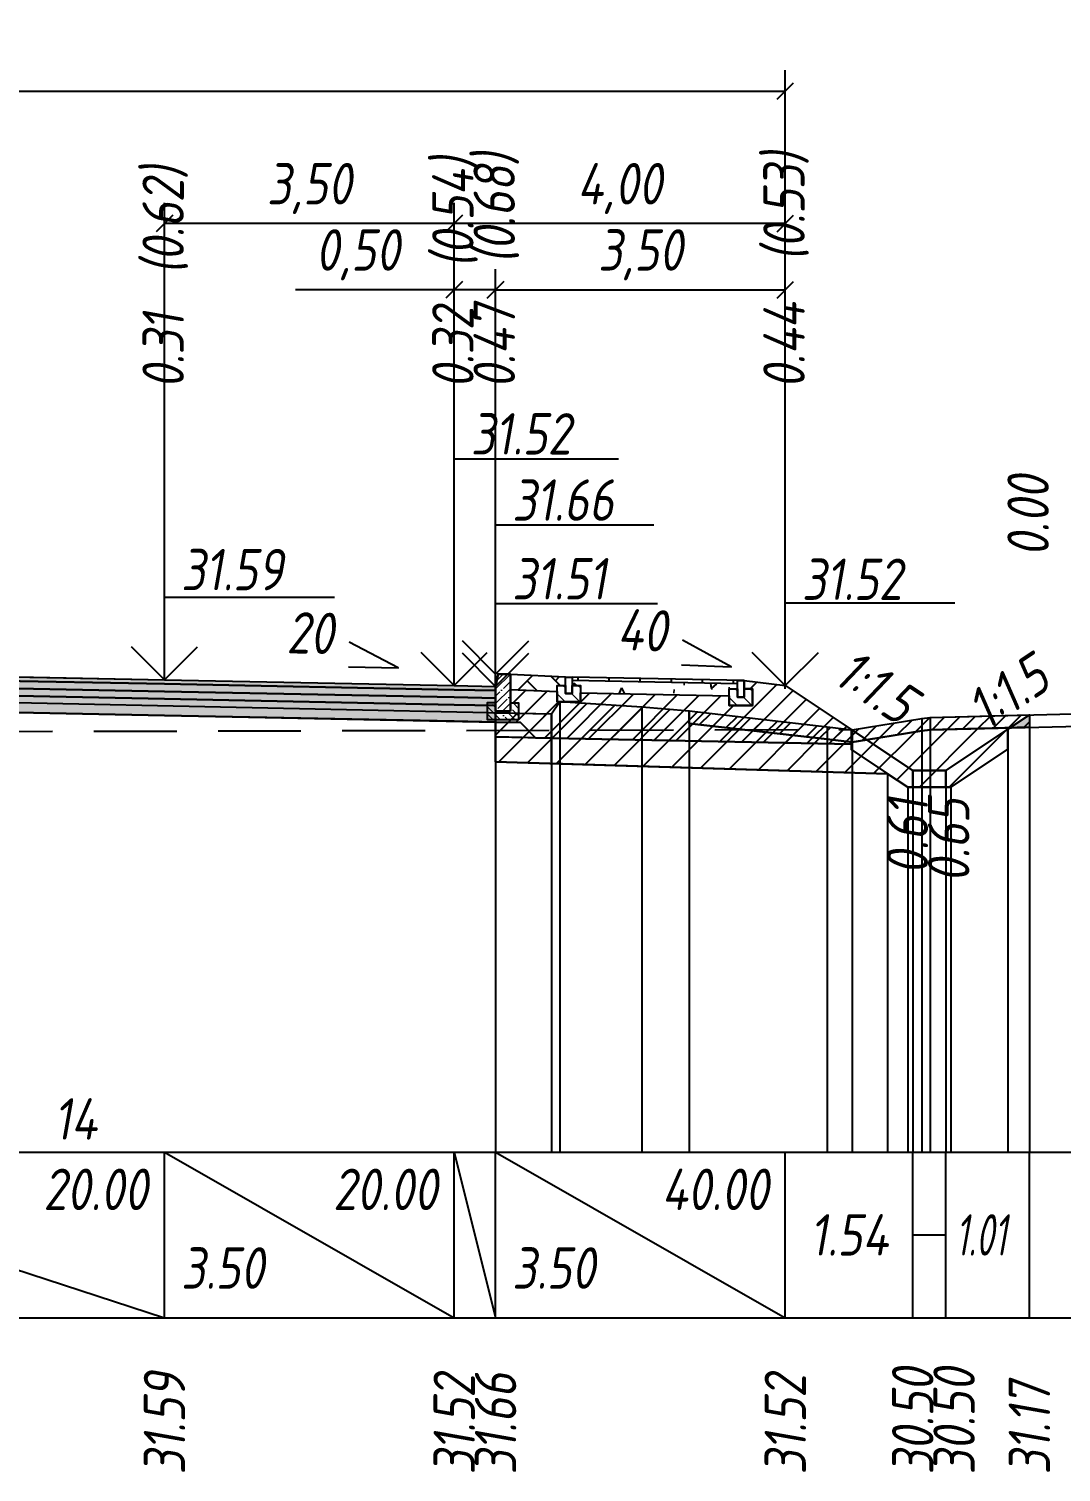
# Model space of a CAD drawing. Extents: x -717 to 1451, y -133302 to 233.
# Drawn here: x 214.4 to 276.8, y -109578.3 to -109491.2 of the extents above; entities that cross this region are included whole.
import ezdxf
from ezdxf.enums import TextEntityAlignment as Align

# ---------------------------------------------------------------- set-up
doc = ezdxf.new("R2010")
doc.units = 0
doc.linetypes.add('штриховая', pattern=[0.75, 0.5, -0.25])
for name, color, linetype in [('Интерполированный поперечник', 2, 'Continuous'), ('КОД_399', 252, 'Continuous'), ('Код_514', 1, 'Continuous'), ('Контур_0', 7, 'Continuous'), ('Контур_2660', 7, 'Continuous'), ('Контур_2665', 7, 'Continuous'), ('Контур_400', 7, 'Continuous'), ('Контур_508', 7, 'Continuous'), ('Контур_512', 7, 'Continuous'), ('Контур_513', 7, 'Continuous'), ('Красный поперечник', 1, 'Continuous'), ('Объём_2501', 7, 'Continuous'), ('Объём_2650', 7, 'Continuous'), ('Объём_2660', 7, 'Continuous'), ('Объём_2661', 7, 'Continuous'), ('Объём_2662', 7, 'Continuous'), ('Объём_2663', 7, 'Continuous'), ('Объём_2664', 7, 'Continuous'), ('Объём_2665', 7, 'Continuous'), ('Объём_2666', 7, 'Continuous'), ('Объём_2667', 7, 'Continuous'), ('Объём_2668', 7, 'Continuous'), ('Объём_2669', 7, 'Continuous'), ('Объём_2675', 7, 'Continuous'), ('Откосы', 7, 'Continuous'), ('Отметки покрытия', 7, 'Continuous'), ('Рабочие отметки', 7, 'Continuous'), ('Рабочие отметки доп.', 7, 'Continuous'), ('Слои выравнивания', 7, 'Continuous'), ('Таблица', 7, 'Continuous'), ('Уклоны проезжей части', 7, 'Continuous'), ('Черный поперечник', 3, 'Continuous')]:
    doc.layers.add(name, color=color, linetype=linetype)
for name, color, linetype, true_color in [('Контур_2540', 2, 'Continuous', 0xffff00), ('Контур_2562', 3, 'Continuous', 0x00ff00), ('Контур_2570', 7, 'Continuous', 0x80ff00), ('Контур_2583', 3, 'Continuous', 0x00ff00), ('Контур_2584', 3, 'Continuous', 0x00ff00), ('Контур_2725', 7, 'Continuous', 0x323232), ('Контур_2736', 4, 'Continuous', 0x00ffff), ('Контур_2737', 4, 'Continuous', 0x00ffff), ('Контур_2738', 4, 'Continuous', 0x00ffff), ('Контур_2739', 4, 'Continuous', 0x00ffff), ('Контур_2741', 4, 'Continuous', 0x00ffff), ('Контур_2742', 4, 'Continuous', 0x00ffff), ('Контур_2743', 4, 'Continuous', 0x00ffff), ('Контур_2744', 7, 'Continuous', 0xa4ffff), ('Контур_2745', 7, 'Continuous', 0xa4ffff), ('Контур_2747', 4, 'Continuous', 0x00ffff), ('Контур_2748', 4, 'Continuous', 0x00ffff), ('Контур_2749', 4, 'Continuous', 0x00ffff), ('Контур_2750', 4, 'Continuous', 0x00ffff), ('Контур_2751', 4, 'Continuous', 0x00ffff), ('Контур_2752', 4, 'Continuous', 0x00ffff), ('Контур_2760', 7, 'Continuous', 0x323232), ('Контур_2761', 7, 'Continuous', 0x323232), ('Контур_2762', 7, 'Continuous', 0x323232), ('Контур_2763', 7, 'Continuous', 0x323232), ('Контур_402', 7, 'Continuous', 0xff6464), ('Контур_703', 4, 'Continuous', 0x00ffff), ('Контур_705', 4, 'Continuous', 0x00ffff), ('Контур_707', 4, 'Continuous', 0x00ffff), ('Контур_720', 131, 'Continuous', 0xaaffff), ('Объём_2520', 7, 'Continuous', 0x80ffff), ('Объём_2540', 2, 'Continuous', 0xffff00), ('Объём_2562', 3, 'Continuous', 0x00ff00), ('Объём_2563', 7, 'Continuous', 0xff8000), ('Объём_2570', 7, 'Continuous', 0x80ff00), ('Объём_2583', 3, 'Continuous', 0x00ff00), ('Объём_2584', 3, 'Continuous', 0x00ff00), ('Объём_2594', 3, 'Continuous', 0x00ff00), ('Объём_2598', 3, 'Continuous', 0x00ff00), ('Объём_2600', 7, 'Continuous', 0x808000), ('Объём_2746', 2, 'Continuous', 0xffff00)]:
    doc.layers.add(name, color=color, linetype=linetype, true_color=true_color)
doc.styles.get("Standard").update_dxf_attribs({"font": 'txt', "height": 2.5})
doc.styles.add('М', font='romand.shx', dxfattribs={"width": 0.8, "oblique": 10, "height": 2.5})
doc.dimstyles.new('ISO-25', dxfattribs={"dimtxt": 2.5, "dimasz": 2.5, "dimexe": 1.25, "dimexo": 0.625, "dimtad": 1, "dimtxsty": 'Standard', "dimcen": 2.5, "dimadec": 0, "dimazin": 0, "dimtfac": 1, "dimtmove": 0, "dimatfit": 3, "dimfxl": 1, "dimarcsym": 0})

# ---------------------------------------------------------------- blocks, each defined once
blk = doc.blocks.new('_Oblique')
at = {"color": 0, "linetype": 'ByBlock', "lineweight": -2}
blk.add_line((-0.5, -0.5), (0.5, 0.5), dxfattribs=at)
blk = doc.blocks.new('*D3567')
at = {"color": 0, "lineweight": -2, "transparency": 16777216}
for p, q in [((242.617, -109530.322), (242.617, -109505.682)), ((260.117, -109530.272), (260.117, -109505.682)), ((242.617, -109506.932), (260.117, -109506.932))]:
    blk.add_line(p, q, dxfattribs=at)
at = {"layer": 'Defpoints', "color": 0, "transparency": 16777216}
for p in [(260.117, -109506.932), (242.617, -109530.947), (260.117, -109530.897)]:
    blk.add_point(p, dxfattribs=at)
at = {"color": 0, "lineweight": -2, "transparency": 16777216, "rotation": 180}
blk.add_blockref('_Oblique', (242.617, -109506.932), dxfattribs=at)
at = {"color": 0, "lineweight": -2, "transparency": 16777216}
blk.add_blockref('_Oblique', (260.117, -109506.932), dxfattribs=at)
at = {"color": 0, "transparency": 16777216, "insert": (251.367, -109504.819), "char_height": 2.5, "width": 9.58333, "attachment_point": 5, "style": 'М'}
blk.add_mtext('3,50', dxfattribs=at)
blk = doc.blocks.new('*D3569')
at = {"color": 0, "lineweight": -2, "transparency": 16777216}
for p, q in [((240.117, -109530.272), (240.117, -109505.682)), ((242.617, -109530.322), (242.617, -109505.682)), ((240.117, -109506.932), (230.53, -109506.932)), ((242.617, -109506.932), (240.117, -109506.932))]:
    blk.add_line(p, q, dxfattribs=at)
at = {"layer": 'Defpoints', "color": 0, "transparency": 16777216}
for p in [(242.617, -109506.932), (240.117, -109530.897), (242.617, -109530.947)]:
    blk.add_point(p, dxfattribs=at)
at = {"color": 0, "lineweight": -2, "transparency": 16777216, "rotation": 180}
blk.add_blockref('_Oblique', (240.117, -109506.932), dxfattribs=at)
at = {"color": 0, "lineweight": -2, "transparency": 16777216}
blk.add_blockref('_Oblique', (242.617, -109506.932), dxfattribs=at)
at = {"color": 0, "transparency": 16777216, "insert": (234.292, -109504.819), "char_height": 2.5, "width": 9.16667, "attachment_point": 5, "style": 'М'}
blk.add_mtext('0,50', dxfattribs=at)
blk = doc.blocks.new('*D3571')
at = {"color": 0, "lineweight": -2, "transparency": 16777216}
for p, q in [((222.617, -109529.922), (222.617, -109501.682)), ((240.117, -109530.272), (240.117, -109501.682)), ((240.117, -109502.932), (222.617, -109502.932))]:
    blk.add_line(p, q, dxfattribs=at)
at = {"layer": 'Defpoints', "color": 0, "transparency": 16777216}
for p in [(222.617, -109502.932), (222.617, -109530.547), (240.117, -109530.897)]:
    blk.add_point(p, dxfattribs=at)
at = {"color": 0, "lineweight": -2, "transparency": 16777216, "rotation": 180}
blk.add_blockref('_Oblique', (222.617, -109502.932), dxfattribs=at)
at = {"color": 0, "lineweight": -2, "transparency": 16777216}
blk.add_blockref('_Oblique', (240.117, -109502.932), dxfattribs=at)
at = {"color": 0, "transparency": 16777216, "insert": (231.367, -109500.819), "char_height": 2.5, "width": 9.58333, "attachment_point": 5, "style": 'М'}
blk.add_mtext('3,50', dxfattribs=at)
blk = doc.blocks.new('*D3572')
at = {"color": 0, "lineweight": -2, "transparency": 16777216}
for p, q in [((240.117, -109530.272), (240.117, -109501.682)), ((260.117, -109531.022), (260.117, -109501.682)), ((260.117, -109502.932), (240.117, -109502.932))]:
    blk.add_line(p, q, dxfattribs=at)
at = {"layer": 'Defpoints', "color": 0, "transparency": 16777216}
for p in [(240.117, -109502.932), (240.117, -109530.897), (260.117, -109531.647)]:
    blk.add_point(p, dxfattribs=at)
at = {"color": 0, "lineweight": -2, "transparency": 16777216, "rotation": 180}
blk.add_blockref('_Oblique', (240.117, -109502.932), dxfattribs=at)
at = {"color": 0, "lineweight": -2, "transparency": 16777216}
blk.add_blockref('_Oblique', (260.117, -109502.932), dxfattribs=at)
at = {"color": 0, "transparency": 16777216, "insert": (250.117, -109500.819), "char_height": 2.5, "width": 9.16667, "attachment_point": 5, "style": 'М'}
blk.add_mtext('4,00', dxfattribs=at)
blk = doc.blocks.new('*D3574')
at = {"color": 0, "lineweight": -2, "transparency": 16777216}
for p, q in [((111.95, -109531.256), (111.95, -109493.682)), ((260.117, -109531.022), (260.117, -109493.682)), ((111.95, -109494.932), (260.117, -109494.932))]:
    blk.add_line(p, q, dxfattribs=at)
at = {"layer": 'Defpoints', "color": 0, "transparency": 16777216}
for p in [(260.117, -109494.932), (260.117, -109531.647), (111.95, -109531.881)]:
    blk.add_point(p, dxfattribs=at)
at = {"color": 0, "lineweight": -2, "transparency": 16777216, "rotation": 180}
blk.add_blockref('_Oblique', (111.95, -109494.932), dxfattribs=at)
at = {"color": 0, "lineweight": -2, "transparency": 16777216}
blk.add_blockref('_Oblique', (260.117, -109494.932), dxfattribs=at)
at = {"color": 0, "transparency": 16777216, "insert": (186.033, -109492.819), "char_height": 2.5, "width": 12.5, "attachment_point": 5, "style": 'М'}
blk.add_mtext('29,63', dxfattribs=at)
blk = doc.blocks.new('БР100.30.18')
at = {"linetype": 'Continuous', "lineweight": 13}
h = blk.add_hatch(dxfattribs=at)
h.set_pattern_fill('ANSI35', scale=5)
h.set_pattern_definition([(45, (-1504.996, -4799.2297), (-0.88388348, 0.88388348), []), (45, (-1504.1121, -4799.2297), (-0.88388348, 0.88388348), [1.5625, -0.3125, 0, -0.3125])])
h.paths.add_polyline_path([(0.3, 3.47), (1.8, 3.47), (1.8, -1.03), (0, -1.03), (0, 1.97)])
h = blk.add_hatch(dxfattribs=at)
h.set_pattern_fill('ANSI35', scale=5, angle=90)
h.set_pattern_definition([(135, (-1504.996, -4800.7297), (-0.88388348, -0.88388348), []), (135, (-1504.996, -4799.8458), (-0.88388348, -0.88388348), [1.5625, -0.3125, 0, -0.3125])])
h.paths.add_polyline_path([(-1, -0.03), (0, -0.03), (0, -1.03), (1.8, -1.03), (1.8, -0.03), (2.8, -0.03), (2.8, -2.03), (-1, -2.03)])
at = {"color": 7, "lineweight": 30}
blk.add_lwpolyline([(1.8, -1.03), (0, -1.03), (0, 1.97), (0.3, 3.47), (1.8, 3.47)], close=True, dxfattribs=at)
at = {"linetype": 'Continuous'}
blk.add_lwpolyline([(0, -0.03), (-1, -0.03), (-1, -2.03), (2.8, -2.03), (2.8, -0.03), (1.8, -0.03)], dxfattribs=at)

msp = doc.modelspace()

# ---------------------------------------------------------------- hatches: boundary and pattern name
at = {"linetype": 'Continuous'}
h = msp.add_hatch(dxfattribs=at)
h.set_pattern_fill('AR-HBONE', color=253, scale=0.3)
h.set_pattern_definition([(45, (-52.4552, -115336.169), (0, 1.69705627), [3.6, -1.2]), (135, (-51.6067, -115335.3204), (1e-16, 1.69705627), [3.6, -1.2])])
h.paths.add_polyline_path([(247.238, -109530.32), (247.238, -109531.32), (247.238, -109531.32)])
h.paths.add_polyline_path([(243.517, -109530.171), (246.838, -109530.32), (246.838, -109530.82), (246.338, -109530.82), (246.338, -109531.198), (243.516, -109531.072)])
at = {"linetype": 'Continuous', "lineweight": 13}
h = msp.add_hatch(dxfattribs=at)
h.set_pattern_fill('ANSI35', scale=5, angle=90)
h.set_pattern_definition([(135, (-1620.846, -43802.6914), (-0.883883476, -0.883883476), []), (135, (-1620.846, -43801.8075), (-0.883883476, -0.883883476), [1.5625, -0.3125, 0, -0.3125])])
h.paths.add_polyline_path([(246.338, -109530.82), (246.837, -109530.82), (246.838, -109531.32), (247.238, -109531.32), (247.238, -109530.82), (247.738, -109530.82), (247.738, -109531.82), (246.338, -109531.82)])
at = {"linetype": 'Continuous'}
h = msp.add_hatch(dxfattribs=at)
h.set_pattern_fill('ANSI31', color=256, scale=15, angle=45, style=0)
h.set_pattern_definition([(90, (-1664.8914, -114483.9505), (-1.875, 3e-16), [])])
h.paths.add_polyline_path([(257.233, -109530.526), (247.238, -109530.32), (247.238, -109530.52), (257.233, -109530.718)])
at = {"linetype": 'Continuous', "lineweight": 13}
h = msp.add_hatch(dxfattribs=at)
h.set_pattern_fill('ANSI35', scale=5, angle=90)
h.set_pattern_definition([(135, (-1610.4505, -43802.8975), (-0.883883476, -0.883883476), []), (135, (-1610.4505, -43802.0136), (-0.883883476, -0.883883476), [1.5625, -0.3125, 0, -0.3125])])
h.paths.add_polyline_path([(256.733, -109531.026), (257.233, -109531.026), (257.233, -109531.526), (257.633, -109531.526), (257.633, -109531.026), (258.133, -109531.026), (258.133, -109532.026), (256.733, -109532.026)])
at = {"transparency": 33554681}
h = msp.add_hatch(dxfattribs=at)
h.set_pattern_fill('ANGLE', color=256)
h.set_pattern_definition([(0, (0, 0), (0, 6.985), [5.08, -1.905]), (90, (0, 0), (-6.985, 4e-16), [5.08, -1.905])])
h.paths.add_polyline_path([(118.372, -109537.326), (116.961, -109538.785), (113.417, -109536.273), (119.492, -109536.091)])
h.paths.add_polyline_path([(273.691, -109533.38), (274.86, -109532.601), (274.86, -109533.351)])
at = {"layer": 'КОД_399'}
h = msp.add_hatch(dxfattribs=at)
h.set_pattern_fill('AR-CONC', scale=0.7, angle=45, style=0)
h.set_pattern_definition([(95, (-1664.9734, -114484.0397), (3.860864, 3.2396496), [0.525, -5.775]), (40, (-1664.9734, -114484.0397), (-4.409945, 3.036377), [0.42, -4.62]), (145.45144, (-1664.6517, -114483.7697), (-0.549081, 6.2760265), [0.4461813, -4.907995]), (91.1842, (-1665.9634, -114483.05), (6.101854, 4.4632964), [0.7875, -8.6625]), (141.63564, (-1665.455, -114482.678), (-0.1953, 9.447982), [0.669272, -7.361996]), (36.18416, (-1665.963, -114483.05), (-0.1953, 9.447982), [0.63, -6.93]), (66, (-1665.221, -114482.8022), (4.947401, 0.9616773), [0.525, -5.775]), (11, (-1665.221, -114482.802), (-2.38496, 4.793659), [0.42, -4.62]), (116.45144, (-1664.8086, -114482.722), (2.562441, 5.7553363), [0.4461813, -4.907995]), (82.5, (-1664.9734, -114484.0397), (-1.5875523, 1.7079287), [0, -4.564, 0, -4.69, 0, -4.6375]), (52.5, (-1664.9734, -114484.0397), (-0.6501106, 3.2543661), [0, -2.674, 0, -4.459, 0, -1.7675]), (12.5, (-1666.0772, -114485.1435), (2.7539272, 2.5306453), [0, -1.75, 0, -5.46, 0, -7.245]), (2.5, (-1666.5722, -114485.6384), (2.3911299, 3.3821186), [0, -2.275, 0, -3.626, 0, -5.145])])
h.paths.add_polyline_path([(256.733, -109531.026), (257.233, -109531.026), (257.233, -109530.718), (247.238, -109530.52), (247.238, -109530.82), (247.738, -109530.82), (247.738, -109531.28), (256.733, -109531.458)])
at = {"layer": 'Объём_2563'}
h = msp.add_hatch(dxfattribs=at)
h.set_pattern_fill('ANSI31', color=256, scale=0.3)
h.paths.add_polyline_path([(127.031, -109534.216), (110.909, -109534.539), (111.95, -109531.068), (114.433, -109530.759), (114.433, -109531.259), (113.933, -109531.259), (113.933, -109532.259), (115.333, -109532.259), (115.333, -109531.691), (124.329, -109531.513), (124.329, -109532.053), (125.729, -109532.053), (125.729, -109531.431), (128.55, -109531.305), (128.551, -109532.119), (128.051, -109532.119), (128.052, -109533.119), (129.45, -109533.118), (129.45, -109533.268), (127.95, -109533.298)])
h.paths.add_polyline_path([(264.091, -109534.364), (245.035, -109533.983), (244.117, -109533.065), (242.617, -109533.035), (242.617, -109532.885), (244.015, -109532.886), (244.016, -109531.886), (243.516, -109531.886), (243.516, -109531.072), (246.338, -109531.198), (246.338, -109531.82), (247.738, -109531.82), (247.738, -109531.28), (256.733, -109531.458), (256.733, -109532.026), (258.133, -109532.026), (258.133, -109531.026), (257.633, -109531.026), (257.633, -109530.526), (260.117, -109530.835), (264.091, -109533.484)])
at = {"layer": 'Объём_2570'}
h = msp.add_hatch(dxfattribs=at)
h.set_pattern_fill('ANSI31', color=256, scale=0.2)
h.paths.add_polyline_path([(130.742, -109532.872), (128.059, -109533.551), (120.857, -109534.585), (118.372, -109537.326), (116.961, -109538.785), (113.098, -109536.047), (111.21, -109534.619), (105, -109531.182), (105, -109530.432), (111.21, -109533.869), (113.098, -109535.297), (116.961, -109538.035), (118.372, -109536.576), (120.857, -109533.835), (128.059, -109532.801), (130.742, -109532.122)])
h.paths.add_polyline_path([(274.86, -109533.351), (268.866, -109533.5), (268.367, -109533.57), (264.157, -109534.254), (262.637, -109534.064), (254.306, -109533.113), (254.306, -109532.363), (262.637, -109533.314), (264.157, -109533.504), (268.367, -109532.82), (268.866, -109532.75), (274.86, -109532.601)])
at = {"layer": 'Объём_2600'}
h = msp.add_hatch(dxfattribs=at)
h.set_pattern_fill('ANSI31', color=6, scale=0.4)
h.paths.add_polyline_path([(128.059, -109533.551), (130.742, -109532.872), (130.742, -109532.122), (134.58, -109532.019), (140.545, -109531.585), (141.045, -109532.335), (141.045, -109535.444), (119.492, -109536.091), (120.857, -109534.585)])
h.paths.add_polyline_path([(111.21, -109534.619), (113.098, -109536.047), (113.417, -109536.273), (110.361, -109536.365), (106.78, -109536.365), (105.27, -109531.332)])
h.paths.add_polyline_path([(273.563, -109533.466), (273.563, -109534.668), (270.116, -109536.966), (267.51, -109536.966), (266.29, -109536.152), (242.617, -109535.442), (242.617, -109532.469), (246, -109532.539), (246.5, -109531.789), (251.448, -109532.121), (254.306, -109532.363), (254.306, -109533.113), (262.637, -109534.064), (264.157, -109534.254), (268.367, -109533.57), (268.866, -109533.5), (273.691, -109533.38)])
h = msp.add_hatch(dxfattribs=at)
h.set_pattern_fill('HONEY', color=5, scale=0.3)
h.paths.add_polyline_path([(118.372, -109537.326), (116.961, -109538.785), (113.417, -109536.273), (119.492, -109536.091)])
h.paths.add_polyline_path([(273.691, -109533.38), (274.86, -109532.601), (274.86, -109533.351)])
at = {"layer": 'Слои выравнивания'}
for color, points in [(2, [(191.867, -109529.87), (192.45, -109529.881), (211.709, -109530.267), (222.617, -109530.485), (240.117, -109530.835), (242.617, -109530.885), (242.617, -109531.135), (240.117, -109531.085), (222.617, -109530.735), (211.709, -109530.517), (192.45, -109530.131), (191.867, -109530.12)]), (3, [(191.867, -109530.12), (192.45, -109530.131), (211.709, -109530.517), (222.617, -109530.735), (240.117, -109531.085), (242.617, -109531.135), (242.617, -109531.585), (240.117, -109531.535), (222.617, -109531.185), (211.709, -109530.967), (192.45, -109530.581), (191.867, -109530.57)]), (4, [(191.867, -109530.57), (192.45, -109530.581), (211.709, -109530.967), (222.617, -109531.185), (240.117, -109531.535), (242.617, -109531.585), (242.617, -109532.035), (240.117, -109531.985), (222.617, -109531.635), (211.709, -109531.417), (192.45, -109531.031), (191.867, -109531.02)]), (5, [(191.867, -109531.02), (192.45, -109531.031), (211.709, -109531.417), (222.617, -109531.635), (240.117, -109531.985), (242.617, -109532.035), (242.617, -109533.035), (240.117, -109532.985), (222.617, -109532.635), (211.709, -109532.417), (192.45, -109532.031), (191.867, -109532.02)])]:
    msp.add_hatch(color=color, dxfattribs=at).paths.add_polyline_path(points)

# ---------------------------------------------------------------- linework, layer by layer
for points in [[(246.838, -109530.32), (243.517, -109530.171), (243.516, -109531.072), (246.338, -109531.198), (246.338, -109530.82), (246.838, -109530.82), (246.838, -109530.32)], [(247.238, -109530.82), (247.738, -109530.82), (247.738, -109531.82), (246.338, -109531.82), (246.338, -109530.82), (246.838, -109530.82), (246.838, -109531.32), (247.238, -109531.32), (247.238, -109530.82)], [(246.838, -109530.32), (247.238, -109530.32), (247.238, -109531.32), (246.838, -109531.32), (246.838, -109530.32)], [(257.633, -109530.526), (247.238, -109530.32)], [(257.233, -109530.718), (247.238, -109530.52)], [(257.233, -109530.526), (257.633, -109530.526), (257.633, -109531.526), (257.233, -109531.526), (257.233, -109530.526)], [(247.738, -109531.28), (256.733, -109531.458)], [(257.633, -109531.026), (258.133, -109531.026), (258.133, -109532.026), (256.733, -109532.026), (256.733, -109531.026), (257.233, -109531.026), (257.233, -109531.526), (257.633, -109531.526), (257.633, -109531.026)]]:
    msp.add_lwpolyline(points)
at = {"layer": 'Интерполированный поперечник', "linetype": 'штриховая', "ltscale": 10, "flags": 128}
msp.add_lwpolyline([(120.858, -109533.81), (264.161, -109533.484)], dxfattribs=at)
at = {"layer": 'Код_514'}
for p, q in [((191.867, -109559), (222.617, -109569)), ((222.617, -109569), (222.617, -109559)), ((222.617, -109559), (240.117, -109569)), ((240.117, -109569), (240.117, -109559)), ((240.117, -109559), (242.617, -109569)), ((242.617, -109569), (242.617, -109559)), ((242.617, -109569), (242.617, -109559)), ((242.617, -109559), (260.117, -109569)), ((260.117, -109569), (260.117, -109559)), ((267.813, -109569), (267.813, -109559)), ((269.813, -109569), (269.813, -109559)), ((274.86, -109569), (274.86, -109559)), ((267.813, -109564), (269.813, -109564))]:
    msp.add_line(p, q, dxfattribs=at)
at = {"layer": 'Контур_0', "flags": 128}
for points in [[(260.117, -109530.835), (264.091, -109533.484), (264.091, -109533.484), (264.091, -109533.484), (264.091, -109533.484), (264.091, -109533.484), (264.091, -109533.484), (264.091, -109533.484), (264.091, -109533.484), (264.091, -109533.484), (264.091, -109533.484), (264.091, -109533.484), (264.091, -109533.484), (264.091, -109533.484), (264.091, -109533.484), (267.813, -109535.966)], [(260.117, -109530.835), (264.091, -109533.484), (264.091, -109533.484), (264.091, -109533.484), (264.091, -109533.484), (264.091, -109533.484), (264.091, -109533.484), (264.091, -109533.484), (264.091, -109533.484), (264.091, -109533.484), (264.091, -109533.484), (264.091, -109533.484), (264.091, -109533.484), (264.091, -109533.484), (264.091, -109533.484), (267.813, -109535.966), (269.813, -109535.966), (274.86, -109532.601), (274.86, -109532.601), (274.86, -109532.601), (274.86, -109532.601), (274.86, -109532.601), (274.86, -109532.601), (274.86, -109532.601), (274.86, -109532.601), (274.86, -109532.601), (274.86, -109532.601), (274.86, -109532.601), (274.86, -109532.601), (274.86, -109532.601)]]:
    msp.add_lwpolyline(points, dxfattribs=at)
at = {"layer": 'Контур_0', "color": 250, "flags": 128}
for points in [[(242.617, -109533.935), (242.617, -109533.035), (244.117, -109533.065), (245.035, -109533.983), (242.617, -109533.935), (242.617, -109533.935)], [(242.617, -109533.035), (244.117, -109533.065), (245.035, -109533.983), (264.091, -109534.364)]]:
    msp.add_lwpolyline(points, dxfattribs=at)
at = {"layer": 'Контур_2540', "flags": 128}
msp.add_lwpolyline([(264.091, -109534.686), (266.29, -109536.152), (242.617, -109535.442), (242.617, -109533.935), (264.091, -109534.364), (264.091, -109534.686), (264.091, -109534.686)], dxfattribs=at)
at = {"layer": 'Контур_2562', "flags": 128}
msp.add_lwpolyline([(260.117, -109530.835), (260.117, -109530.835), (260.117, -109530.835), (260.117, -109530.835), (260.117, -109530.835)], dxfattribs=at)
at = {"layer": 'Контур_2570', "flags": 128}
msp.add_lwpolyline([(141.045, -109532.335), (191.867, -109531.396), (192.45, -109531.385), (211.709, -109531.822), (246, -109532.539), (246.5, -109531.789), (251.448, -109532.121), (254.306, -109532.363), (254.306, -109533.113), (262.637, -109534.064), (264.157, -109534.254), (264.157, -109534.254), (268.367, -109533.57), (268.866, -109533.5), (286.072, -109533.073)], dxfattribs=at)
at = {"layer": 'Контур_2583', "flags": 128}
for points in [[(267.813, -109535.966), (264.091, -109533.484), (264.091, -109534.686), (267.51, -109536.966), (267.813, -109536.966), (267.813, -109535.966)], [(273.563, -109534.668), (273.563, -109533.466), (269.813, -109535.966), (269.813, -109536.966), (270.116, -109536.966), (273.563, -109534.668)]]:
    msp.add_lwpolyline(points, dxfattribs=at)
at = {"layer": 'Контур_2584', "flags": 128}
msp.add_lwpolyline([(267.813, -109535.966), (267.813, -109536.966), (269.813, -109536.966), (269.813, -109535.966), (267.813, -109535.966)], dxfattribs=at)
at = {"layer": 'Контур_2660', "flags": 128}
msp.add_lwpolyline([(242.617, -109535.442), (266.29, -109536.152)], dxfattribs=at)
at = {"layer": 'Контур_2665', "flags": 128}
msp.add_lwpolyline([(260.117, -109530.835), (260.117, -109530.835)], dxfattribs=at)
at = {"layer": 'Контур_2725', "flags": 128}
msp.add_lwpolyline([(141.045, -109533.036), (143.617, -109532.985), (161.117, -109532.635), (191.867, -109532.02), (192.45, -109532.031), (211.709, -109532.417), (222.617, -109532.635), (240.117, -109532.985), (242.617, -109533.035)], dxfattribs=at)
at = {"layer": 'Контур_2736', "flags": 128}
for points in [[(260.117, -109530.835), (264.091, -109533.484)], [(264.091, -109533.484), (267.813, -109535.966)]]:
    msp.add_lwpolyline(points, dxfattribs=at)
at = {"layer": 'Контур_2737', "flags": 128}
msp.add_lwpolyline([(264.091, -109533.484), (264.091, -109533.484)], dxfattribs=at)
at = {"layer": 'Контур_2738', "flags": 128}
msp.add_lwpolyline([(264.091, -109533.484), (264.091, -109533.484)], dxfattribs=at)
at = {"layer": 'Контур_2739', "flags": 128}
msp.add_lwpolyline([(264.091, -109533.484), (264.091, -109533.484)], dxfattribs=at)
at = {"layer": 'Контур_2741', "flags": 128}
msp.add_lwpolyline([(274.86, -109532.601), (274.86, -109532.601)], dxfattribs=at)
at = {"layer": 'Контур_2742', "flags": 128}
msp.add_lwpolyline([(274.86, -109532.601), (274.86, -109532.601)], dxfattribs=at)
at = {"layer": 'Контур_2743', "flags": 128}
msp.add_lwpolyline([(274.86, -109532.601), (274.86, -109532.601)], dxfattribs=at)
at = {"layer": 'Контур_2744', "flags": 128}
msp.add_lwpolyline([(274.86, -109532.601), (274.86, -109532.601)], dxfattribs=at)
msp.add_lwpolyline([(274.86, -109532.601), (274.86, -109532.601)], dxfattribs=at)
msp.add_lwpolyline([(274.86, -109532.601), (274.86, -109532.601)], dxfattribs=at)
msp.add_lwpolyline([(274.86, -109532.601), (274.86, -109532.601)], dxfattribs=at)
msp.add_lwpolyline([(274.86, -109532.601), (274.86, -109532.601)], dxfattribs=at)
msp.add_lwpolyline([(274.86, -109532.601), (274.86, -109532.601)], dxfattribs=at)
at = {"layer": 'Контур_2745', "flags": 128}
msp.add_lwpolyline([(264.091, -109533.484), (264.091, -109533.484)], dxfattribs=at)
msp.add_lwpolyline([(264.091, -109533.484), (264.091, -109533.484)], dxfattribs=at)
msp.add_lwpolyline([(264.091, -109533.484), (264.091, -109533.484)], dxfattribs=at)
msp.add_lwpolyline([(264.091, -109533.484), (264.091, -109533.484)], dxfattribs=at)
msp.add_lwpolyline([(264.091, -109533.484), (264.091, -109533.484)], dxfattribs=at)
msp.add_lwpolyline([(264.091, -109533.484), (264.091, -109533.484)], dxfattribs=at)
at = {"layer": 'Контур_2747', "flags": 128}
msp.add_lwpolyline([(264.091, -109533.484), (264.091, -109533.484)], dxfattribs=at)
at = {"layer": 'Контур_2748', "flags": 128}
msp.add_lwpolyline([(264.091, -109533.484), (264.091, -109533.484)], dxfattribs=at)
at = {"layer": 'Контур_2749', "flags": 128}
msp.add_lwpolyline([(264.091, -109533.484), (264.091, -109533.484)], dxfattribs=at)
at = {"layer": 'Контур_2750', "flags": 128}
msp.add_lwpolyline([(274.86, -109532.601), (274.86, -109532.601)], dxfattribs=at)
at = {"layer": 'Контур_2751', "flags": 128}
msp.add_lwpolyline([(274.86, -109532.601), (274.86, -109532.601)], dxfattribs=at)
at = {"layer": 'Контур_2752', "flags": 128}
msp.add_lwpolyline([(274.86, -109532.601), (274.86, -109532.601)], dxfattribs=at)
at = {"layer": 'Контур_2760', "flags": 128}
msp.add_lwpolyline([(141.045, -109530.886), (143.617, -109530.835), (161.117, -109530.485), (191.867, -109529.87), (192.45, -109529.881), (211.709, -109530.267), (222.617, -109530.485), (240.117, -109530.835), (242.617, -109530.885)], dxfattribs=at)
at = {"layer": 'Контур_2761', "flags": 128}
msp.add_lwpolyline([(141.045, -109531.136), (143.617, -109531.085), (161.117, -109530.735), (191.867, -109530.12), (192.45, -109530.131), (211.709, -109530.517), (222.617, -109530.735), (240.117, -109531.085), (242.617, -109531.135)], dxfattribs=at)
at = {"layer": 'Контур_2762', "flags": 128}
msp.add_lwpolyline([(141.045, -109531.586), (143.617, -109531.535), (161.117, -109531.185), (191.867, -109530.57), (192.45, -109530.581), (211.709, -109530.967), (222.617, -109531.185), (240.117, -109531.535), (242.617, -109531.585)], dxfattribs=at)
at = {"layer": 'Контур_2763', "flags": 128}
msp.add_lwpolyline([(141.045, -109532.036), (143.617, -109531.985), (161.117, -109531.635), (191.867, -109531.02), (192.45, -109531.031), (211.709, -109531.417), (222.617, -109531.635), (240.117, -109531.985), (242.617, -109532.035)], dxfattribs=at)
at = {"layer": 'Контур_400', "flags": 128}
msp.add_lwpolyline([(191.867, -109529.87), (222.617, -109530.485), (240.117, -109530.835), (240.117, -109530.835), (240.117, -109530.835), (240.117, -109530.835), (240.117, -109530.835), (240.117, -109530.835), (242.617, -109530.885)], dxfattribs=at)
at = {"layer": 'Контур_402', "flags": 128}
msp.add_lwpolyline([(110.361, -109536.365), (141.045, -109535.444), (141.045, -109533.036), (191.867, -109532.02), (242.617, -109533.035), (242.617, -109535.442), (266.29, -109536.152)], dxfattribs=at)
at = {"layer": 'Контур_508', "flags": 128}
msp.add_lwpolyline([(105, -109530.432), (106.82, -109536.5), (106.82, -109539.98), (106.826, -109540), (107.57, -109540), (109.57, -109540), (110.314, -109540), (110.32, -109539.98), (110.32, -109536.5), (110.361, -109536.365), (141.045, -109535.444), (141.045, -109533.036), (191.867, -109532.02), (242.617, -109533.035), (242.617, -109535.442), (266.29, -109536.152), (267.51, -109536.966), (267.813, -109536.966), (269.813, -109536.966), (270.116, -109536.966), (273.563, -109534.668), (273.563, -109533.466), (274.86, -109532.601)], dxfattribs=at)
at = {"layer": 'Контур_512', "flags": 128}
msp.add_lwpolyline([(242.617, -109535.442), (266.29, -109536.152), (267.51, -109536.966), (267.813, -109536.966), (269.813, -109536.966), (270.116, -109536.966), (273.563, -109534.668), (273.563, -109533.466), (274.86, -109532.601)], dxfattribs=at)
at = {"layer": 'Контур_513', "flags": 128}
msp.add_lwpolyline([(105, -109530.432), (106.82, -109536.5), (106.82, -109539.98), (106.826, -109540), (107.57, -109540), (109.57, -109540), (110.314, -109540), (110.32, -109539.98), (110.32, -109536.5), (110.361, -109536.365), (141.045, -109535.444), (141.045, -109533.036), (191.867, -109532.02), (242.617, -109533.035), (242.617, -109535.442), (266.29, -109536.152), (267.51, -109536.966), (267.813, -109536.966), (269.813, -109536.966), (270.116, -109536.966), (273.563, -109534.668), (273.563, -109533.466), (274.86, -109532.601)], dxfattribs=at)
at = {"layer": 'Контур_703', "flags": 128}
msp.add_lwpolyline([(260.117, -109530.835), (264.091, -109533.484)], dxfattribs=at)
at = {"layer": 'Контур_705', "flags": 128}
msp.add_lwpolyline([(264.091, -109533.484), (264.091, -109533.484)], dxfattribs=at)
at = {"layer": 'Контур_707', "flags": 128}
msp.add_lwpolyline([(269.813, -109535.966), (274.86, -109532.601)], dxfattribs=at)
at = {"layer": 'Контур_720', "flags": 128}
msp.add_lwpolyline([(267.813, -109535.966), (269.813, -109535.966)], dxfattribs=at)
at = {"layer": 'Красный поперечник'}
for p, q in [((191.867, -109529.87), (222.617, -109530.485)), ((222.617, -109530.485), (240.117, -109530.835)), ((240.117, -109530.835), (242.617, -109530.885)), ((260.117, -109530.835), (267.813, -109535.966)), ((269.813, -109535.966), (274.86, -109532.601)), ((274.86, -109532.601), (274.86, -109559)), ((273.563, -109533.466), (273.563, -109559)), ((273.563, -109534.668), (273.563, -109559)), ((242.617, -109535.442), (242.617, -109559)), ((266.29, -109536.152), (266.29, -109559)), ((267.813, -109535.966), (269.813, -109535.966)), ((267.51, -109536.966), (267.51, -109559)), ((267.813, -109536.966), (267.813, -109559)), ((269.813, -109536.966), (269.813, -109559)), ((270.116, -109536.966), (270.116, -109559))]:
    msp.add_line(p, q, dxfattribs=at)
at = {"layer": 'Объём_2501', "flags": 128}
msp.add_lwpolyline([(191.867, -109529.87), (222.617, -109530.485), (240.117, -109530.835), (240.117, -109530.835), (240.117, -109530.835), (240.117, -109530.835), (240.117, -109530.835), (240.117, -109530.835), (242.617, -109530.885)], dxfattribs=at)
at = {"layer": 'Объём_2520', "color": 250, "flags": 128}
msp.add_lwpolyline([(242.617, -109533.935), (242.617, -109533.035), (244.117, -109533.065), (245.035, -109533.983), (242.617, -109533.935), (242.617, -109533.935)], dxfattribs=at)
at = {"layer": 'Объём_2540', "flags": 128}
msp.add_lwpolyline([(264.091, -109534.686), (266.29, -109536.152), (242.617, -109535.442), (242.617, -109533.935), (264.091, -109534.364), (264.091, -109534.686), (264.091, -109534.686)], dxfattribs=at)
at = {"layer": 'Объём_2562', "flags": 128}
msp.add_lwpolyline([(260.117, -109530.835), (260.117, -109530.835), (260.117, -109530.835), (260.117, -109530.835), (260.117, -109530.835)], dxfattribs=at)
at = {"layer": 'Объём_2563', "color": 250, "flags": 128}
msp.add_lwpolyline([(264.091, -109534.364), (245.035, -109533.983), (244.117, -109533.065), (242.617, -109533.035), (242.617, -109532.885), (244.015, -109532.886), (244.016, -109531.886), (243.516, -109531.886), (243.516, -109531.072), (246.338, -109531.198), (246.338, -109531.82), (247.738, -109531.82), (247.738, -109531.28), (256.733, -109531.458), (256.733, -109532.026), (258.133, -109532.026), (258.133, -109531.026), (257.633, -109531.026), (257.633, -109530.526), (260.117, -109530.835), (264.091, -109533.484), (264.091, -109534.364), (264.091, -109534.364)], dxfattribs=at)
at = {"layer": 'Объём_2570', "flags": 128}
msp.add_lwpolyline([(274.86, -109533.351), (268.866, -109533.5), (268.367, -109533.57), (264.157, -109534.254), (262.637, -109534.064), (254.306, -109533.113), (254.306, -109532.363), (262.637, -109533.314), (264.157, -109533.504), (268.367, -109532.82), (268.866, -109532.75), (274.86, -109532.601), (274.86, -109533.351), (274.86, -109533.351)], dxfattribs=at)
at = {"layer": 'Объём_2583', "flags": 128}
for points in [[(267.813, -109535.966), (264.091, -109533.484), (264.091, -109534.686), (267.51, -109536.966), (267.813, -109536.966), (267.813, -109535.966)], [(273.563, -109534.668), (273.563, -109533.466), (269.813, -109535.966), (269.813, -109536.966), (270.116, -109536.966), (273.563, -109534.668)]]:
    msp.add_lwpolyline(points, dxfattribs=at)
at = {"layer": 'Объём_2584', "flags": 128}
msp.add_lwpolyline([(267.813, -109535.966), (267.813, -109536.966), (269.813, -109536.966), (269.813, -109535.966), (267.813, -109535.966)], dxfattribs=at)
at = {"layer": 'Объём_2594', "flags": 128}
for points in [[(264.091, -109533.484), (267.813, -109535.966)], [(269.813, -109535.966), (273.563, -109533.466)]]:
    msp.add_lwpolyline(points, dxfattribs=at)
at = {"layer": 'Объём_2598', "flags": 128}
msp.add_lwpolyline([(267.813, -109535.966), (269.813, -109535.966)], dxfattribs=at)
at = {"layer": 'Объём_2600', "color": 5, "flags": 128}
msp.add_lwpolyline([(273.691, -109533.38), (274.86, -109532.601), (274.86, -109533.351), (273.691, -109533.38), (273.691, -109533.38)], dxfattribs=at)
at = {"layer": 'Объём_2650', "color": 6, "flags": 128}
msp.add_lwpolyline([(273.563, -109533.466), (273.563, -109534.668), (270.116, -109536.966), (267.51, -109536.966), (266.29, -109536.152), (242.617, -109535.442), (242.617, -109532.469), (246, -109532.539), (246.5, -109531.789), (251.448, -109532.121), (254.306, -109532.363), (254.306, -109533.113), (262.637, -109534.064), (264.157, -109534.254), (268.367, -109533.57), (268.866, -109533.5), (273.691, -109533.38), (273.563, -109533.466), (273.563, -109533.466)], dxfattribs=at)
at = {"layer": 'Объём_2660', "flags": 128}
msp.add_lwpolyline([(242.617, -109535.442), (266.29, -109536.152)], dxfattribs=at)
at = {"layer": 'Объём_2661', "flags": 128}
msp.add_lwpolyline([(260.117, -109530.835), (264.091, -109533.484), (267.813, -109535.966)], dxfattribs=at)
at = {"layer": 'Объём_2662', "flags": 128}
msp.add_lwpolyline([(269.813, -109535.966), (274.86, -109532.601)], dxfattribs=at)
at = {"layer": 'Объём_2663', "flags": 128}
msp.add_lwpolyline([(267.813, -109535.966), (269.813, -109535.966)], dxfattribs=at)
at = {"layer": 'Объём_2664', "flags": 128}
msp.add_lwpolyline([(267.813, -109535.966), (269.813, -109535.966)], dxfattribs=at)
at = {"layer": 'Объём_2665', "flags": 128}
msp.add_lwpolyline([(260.117, -109530.835), (260.117, -109530.835)], dxfattribs=at)
at = {"layer": 'Объём_2666', "flags": 128}
for points in [[(260.117, -109530.835), (264.091, -109533.484)], [(264.091, -109533.484), (267.813, -109535.966)]]:
    msp.add_lwpolyline(points, dxfattribs=at)
at = {"layer": 'Объём_2667', "flags": 128}
for points in [[(274.86, -109532.601), (274.86, -109532.601)], [(264.091, -109533.484), (264.091, -109533.484)]]:
    msp.add_lwpolyline(points, dxfattribs=at)
at = {"layer": 'Объём_2668', "flags": 128}
for points in [[(274.86, -109532.601), (274.86, -109532.601)], [(264.091, -109533.484), (264.091, -109533.484)]]:
    msp.add_lwpolyline(points, dxfattribs=at)
at = {"layer": 'Объём_2669', "flags": 128}
for points in [[(274.86, -109532.601), (274.86, -109532.601)], [(264.091, -109533.484), (264.091, -109533.484)]]:
    msp.add_lwpolyline(points, dxfattribs=at)
at = {"layer": 'Объём_2675', "flags": 128}
for points in [[(274.86, -109532.601), (274.86, -109532.601)], [(274.86, -109532.601), (274.86, -109532.601)], [(274.86, -109532.601), (274.86, -109532.601)], [(274.86, -109532.601), (274.86, -109532.601)], [(274.86, -109532.601), (274.86, -109532.601)], [(274.86, -109532.601), (274.86, -109532.601)], [(264.091, -109533.484), (264.091, -109533.484)], [(264.091, -109533.484), (264.091, -109533.484)], [(264.091, -109533.484), (264.091, -109533.484)], [(264.091, -109533.484), (264.091, -109533.484)], [(264.091, -109533.484), (264.091, -109533.484)], [(264.091, -109533.484), (264.091, -109533.484)]]:
    msp.add_lwpolyline(points, dxfattribs=at)
at = {"layer": 'Объём_2746', "flags": 128}
msp.add_lwpolyline([(270.116, -109536.966), (267.51, -109536.966), (266.29, -109536.152), (246, -109535.544), (246, -109532.539), (246.5, -109531.789), (251.448, -109532.121), (254.306, -109532.363), (254.306, -109533.113), (262.637, -109534.064), (264.157, -109534.254), (265.033, -109534.112), (267.813, -109535.966), (269.813, -109535.966), (273.563, -109533.466), (273.563, -109534.668), (270.116, -109536.966), (270.116, -109536.966)], dxfattribs=at)
at = {"layer": 'Откосы', "color": 1, "flags": 128}
for points in [[(233.736, -109529.707), (236.735, -109529.767), (233.766, -109528.207)], [(253.855, -109529.583), (256.852, -109529.703), (253.914, -109528.085)]]:
    msp.add_lwpolyline(points, dxfattribs=at)
at = {"layer": 'Отметки покрытия', "color": 1}
for p, q in [((240.117, -109530.835), (240.117, -109517.135)), ((240.117, -109517.135), (250.032, -109517.135)), ((242.617, -109530.135), (242.617, -109521.135)), ((242.617, -109521.135), (252.169, -109521.135)), ((222.617, -109530.485), (222.617, -109525.485)), ((222.617, -109525.485), (232.879, -109525.485)), ((242.617, -109530.885), (242.617, -109525.885)), ((242.617, -109525.885), (252.407, -109525.885)), ((260.117, -109530.835), (260.117, -109525.835)), ((260.117, -109525.835), (270.362, -109525.835)), ((242.617, -109530.135), (240.617, -109528.135)), ((242.617, -109530.135), (244.617, -109528.135)), ((222.617, -109530.485), (220.617, -109528.485)), ((222.617, -109530.485), (224.617, -109528.485)), ((240.117, -109530.835), (238.117, -109528.835)), ((240.117, -109530.835), (242.117, -109528.835)), ((242.617, -109530.885), (240.617, -109528.885)), ((242.617, -109530.885), (244.617, -109528.885)), ((260.117, -109530.835), (258.117, -109528.835)), ((260.117, -109530.835), (262.117, -109528.835))]:
    msp.add_line(p, q, dxfattribs=at)
at = {"layer": 'Слои выравнивания'}
msp.add_line((242.617, -109530.885), (242.617, -109559), dxfattribs=at)
at = {"layer": 'Слои выравнивания', "color": 2, "flags": 128}
msp.add_lwpolyline([(191.867, -109529.87), (192.45, -109529.881), (211.709, -109530.267), (222.617, -109530.485), (240.117, -109530.835), (242.617, -109530.885), (242.617, -109531.135), (240.117, -109531.085), (222.617, -109530.735), (211.709, -109530.517), (192.45, -109530.131), (191.867, -109530.12)], close=True, dxfattribs=at)
at = {"layer": 'Слои выравнивания', "color": 3, "flags": 128}
msp.add_lwpolyline([(191.867, -109530.12), (192.45, -109530.131), (211.709, -109530.517), (222.617, -109530.735), (240.117, -109531.085), (242.617, -109531.135), (242.617, -109531.585), (240.117, -109531.535), (222.617, -109531.185), (211.709, -109530.967), (192.45, -109530.581), (191.867, -109530.57)], close=True, dxfattribs=at)
at = {"layer": 'Слои выравнивания', "color": 4, "flags": 128}
msp.add_lwpolyline([(191.867, -109530.57), (192.45, -109530.581), (211.709, -109530.967), (222.617, -109531.185), (240.117, -109531.535), (242.617, -109531.585), (242.617, -109532.035), (240.117, -109531.985), (222.617, -109531.635), (211.709, -109531.417), (192.45, -109531.031), (191.867, -109531.02)], close=True, dxfattribs=at)
at = {"layer": 'Слои выравнивания', "color": 5, "flags": 128}
msp.add_lwpolyline([(191.867, -109531.02), (192.45, -109531.031), (211.709, -109531.417), (222.617, -109531.635), (240.117, -109531.985), (242.617, -109532.035), (242.617, -109533.035), (240.117, -109532.985), (222.617, -109532.635), (211.709, -109532.417), (192.45, -109532.031), (191.867, -109532.02)], close=True, dxfattribs=at)
at = {"layer": 'Таблица'}
for p, q in [((80, -109559), (299.86, -109559)), ((80, -109569), (299.86, -109569))]:
    msp.add_line(p, q, dxfattribs=at)
at = {"layer": 'Уклоны проезжей части', "color": 1, "flags": 128}
for points in [[(233.736, -109529.707), (236.735, -109529.767), (233.766, -109528.207)], [(253.855, -109529.583), (256.852, -109529.703), (253.914, -109528.085)]]:
    msp.add_lwpolyline(points, dxfattribs=at)
at = {"layer": 'Черный поперечник', "color": 7}
for p, q in [((246.5, -109531.789), (246.5, -109559)), ((246, -109532.539), (246, -109559)), ((251.448, -109532.121), (251.448, -109559)), ((254.306, -109532.363), (254.306, -109559)), ((262.637, -109533.314), (262.637, -109559)), ((264.157, -109533.504), (264.157, -109559)), ((268.367, -109532.82), (268.367, -109559)), ((268.866, -109532.75), (268.866, -109559))]:
    msp.add_line(p, q, dxfattribs=at)
at = {"layer": 'Черный поперечник', "flags": 128}
msp.add_lwpolyline([(141.045, -109532.335), (191.867, -109531.396), (192.45, -109531.385), (211.709, -109531.822), (246, -109532.539), (246.5, -109531.789), (251.448, -109532.121), (254.306, -109532.363), (262.637, -109533.314), (264.157, -109533.504), (268.367, -109532.82), (268.866, -109532.75), (286.072, -109532.323)], dxfattribs=at)

# ---------------------------------------------------------------- block references
at = {"lineweight": 18, "xscale": 0.5, "yscale": 0.5, "zscale": 0.5, "rotation": 359.9444632229611}
msp.add_blockref('БР100.30.18', (242.616, -109531.868), dxfattribs=at)

# ---------------------------------------------------------------- texts
at = {"layer": 'Код_514', "style": 'М', "oblique": 10, "width": 0.8}
for s, p in [('20.00', (221.617, -109560)), ('20.00', (239.117, -109560)), ('40.00', (259.117, -109560))]:
    msp.add_text(s, height=2.5, dxfattribs=at).set_placement(p, align=Align.TOP_RIGHT)
at = {"layer": 'Код_514', "style": 'М', "oblique": 10}
for s, width, p in [('1.54', 0.8, (263.965, -109564)), ('1.01', 0.6, (271.931, -109564))]:
    msp.add_text(s, height=2.5, dxfattribs=dict(at, width=width)).set_placement(p, align=Align.MIDDLE_CENTER)
at = {"layer": 'Код_514', "style": 'М', "oblique": 10, "width": 0.8}
for p in [(223.617, -109568), (243.617, -109568)]:
    msp.add_text('3.50', height=2.5, dxfattribs=at).set_placement(p, align=Align.BOTTOM_LEFT)
for s, p in [('30.50', (267.813, -109578.476)), ('30.50', (270.313, -109578.476)), ('31.59', (222.617, -109578.476)), ('31.52', (240.117, -109578.476)), ('31.66', (242.617, -109578.476)), ('31.52', (260.117, -109578.476)), ('31.17', (274.86, -109578.476))]:
    msp.add_text(s, height=2.5, rotation=90, dxfattribs=at).set_placement(p, align=Align.MIDDLE_LEFT)
at = {"layer": 'Откосы', "color": 1, "style": 'М', "oblique": 10, "width": 0.8}
for s, rotation, p in [('20', 358.85423, (231.387, -109529.66)), ('40', 357.70938, (251.406, -109529.485)), ('1:1.5', 326.30994, (264.519, -109532.568)), ('1:1.5', 33.69007, (274.696, -109532.866))]:
    msp.add_text(s, height=2.5, rotation=rotation, dxfattribs=at).set_placement(p, align=Align.BOTTOM_CENTER)
at = {"layer": 'Отметки покрытия', "color": 1, "style": 'М', "oblique": 10, "width": 0.8}
for s, p in [('31.52', (241.117, -109517.631)), ('31.66', (243.617, -109521.631)), ('31.59', (223.617, -109525.829)), ('31.51', (243.617, -109526.381)), ('31.52', (261.117, -109526.413))]:
    msp.add_text(s, height=2.5, dxfattribs=at).set_placement(p, align=Align.BOTTOM_LEFT)
at = {"layer": 'Рабочие отметки', "color": 1, "style": 'М', "oblique": 10, "width": 0.8}
for s, p in [('0.31', (222.538, -109512.885)), ('0.32', (240.038, -109512.885)), ('0.47', (242.538, -109512.885)), ('0.44', (260.038, -109512.885)), ('0.00', (274.782, -109523.032))]:
    msp.add_text(s, height=2.5, rotation=90, dxfattribs=at).set_placement(p, align=Align.MIDDLE_LEFT)
for s, p in [('0.61', (267.485, -109537.641)), ('0.65', (269.985, -109537.641))]:
    msp.add_text(s, height=2.5, rotation=90, dxfattribs=at).set_placement(p, align=Align.MIDDLE_RIGHT)
at = {"layer": 'Рабочие отметки доп.', "color": 1, "style": 'М', "oblique": 10, "width": 0.8}
for s, p in [('(0.68)', (242.538, -109505.335)), ('(0.53)', (260.038, -109505.185)), ('(0.62)', (222.538, -109505.985)), ('(0.54)', (240.038, -109505.585))]:
    msp.add_text(s, height=2.5, rotation=90, dxfattribs=at).set_placement(p, align=Align.MIDDLE_LEFT)
at = {"layer": 'Слои выравнивания', "style": 'М', "oblique": 10, "width": 0.8}
msp.add_text('14', height=2.5, dxfattribs=at).set_placement((217.242, -109559), align=Align.BOTTOM_CENTER)
at = {"layer": 'Уклоны проезжей части', "color": 1, "style": 'М', "oblique": 10, "width": 0.8}
for s, rotation, p in [('20', 358.85423, (231.387, -109529.66)), ('40', 357.70938, (251.406, -109529.485)), ('1:1.5', 326.30994, (264.519, -109532.568)), ('1:1.5', 33.69007, (274.696, -109532.866))]:
    msp.add_text(s, height=2.5, rotation=rotation, dxfattribs=at).set_placement(p, align=Align.BOTTOM_CENTER)

# ---------------------------------------------------------------- dimensions: what is measured, and where the dimension line sits
at = {"color": 5}
for base, p1, p2, picture, middle in [((260.117, -109494.932), (111.95, -109531.881), (260.117, -109531.647), '*D3574', (186.033, -109492.819)), ((260.117, -109506.932), (242.617, -109530.947), (260.117, -109530.897), '*D3567', (251.367, -109504.819))]:
    dim = msp.add_linear_dim(base=base, p1=p1, p2=p2, angle=180, dimstyle='ISO-25', override={"dimasz": 1, "dimlfac": 0.2, "dimzin": 0, "dimtxsty": 'М', "dimblk1": 'Oblique', "dimblk2": 'Oblique', "dimsah": 1}, dxfattribs=at)
    dim.commit()
    dim.dimension.update_dxf_attribs({"geometry": picture, "text_midpoint": middle})
for base, p1, p2, picture, middle in [((222.617, -109502.932), (240.117, -109530.897), (222.617, -109530.547), '*D3571', (231.367, -109500.819)), ((240.117, -109502.932), (260.117, -109531.647), (240.117, -109530.897), '*D3572', (250.117, -109500.819))]:
    dim = msp.add_linear_dim(base=base, p1=p1, p2=p2, dimstyle='ISO-25', override={"dimasz": 1, "dimlfac": 0.2, "dimzin": 0, "dimtxsty": 'М', "dimblk1": 'Oblique', "dimblk2": 'Oblique', "dimsah": 1}, dxfattribs=at)
    dim.commit()
    dim.dimension.update_dxf_attribs({"geometry": picture, "text_midpoint": middle})
dim = msp.add_linear_dim(base=(242.617, -109506.932), p1=(240.117, -109530.897), p2=(242.617, -109530.947), angle=180, dimstyle='ISO-25', override={"dimasz": 1, "dimlfac": 0.2, "dimzin": 0, "dimtxsty": 'М', "dimblk1": 'Oblique', "dimblk2": 'Oblique', "dimsah": 1}, dxfattribs=at)
dim.commit()
dim.dimension.update_dxf_attribs({"geometry": '*D3569', "text_midpoint": (234.292, -109506.932), "dimtype": 160})

doc.saveas('drawing.dxf')
